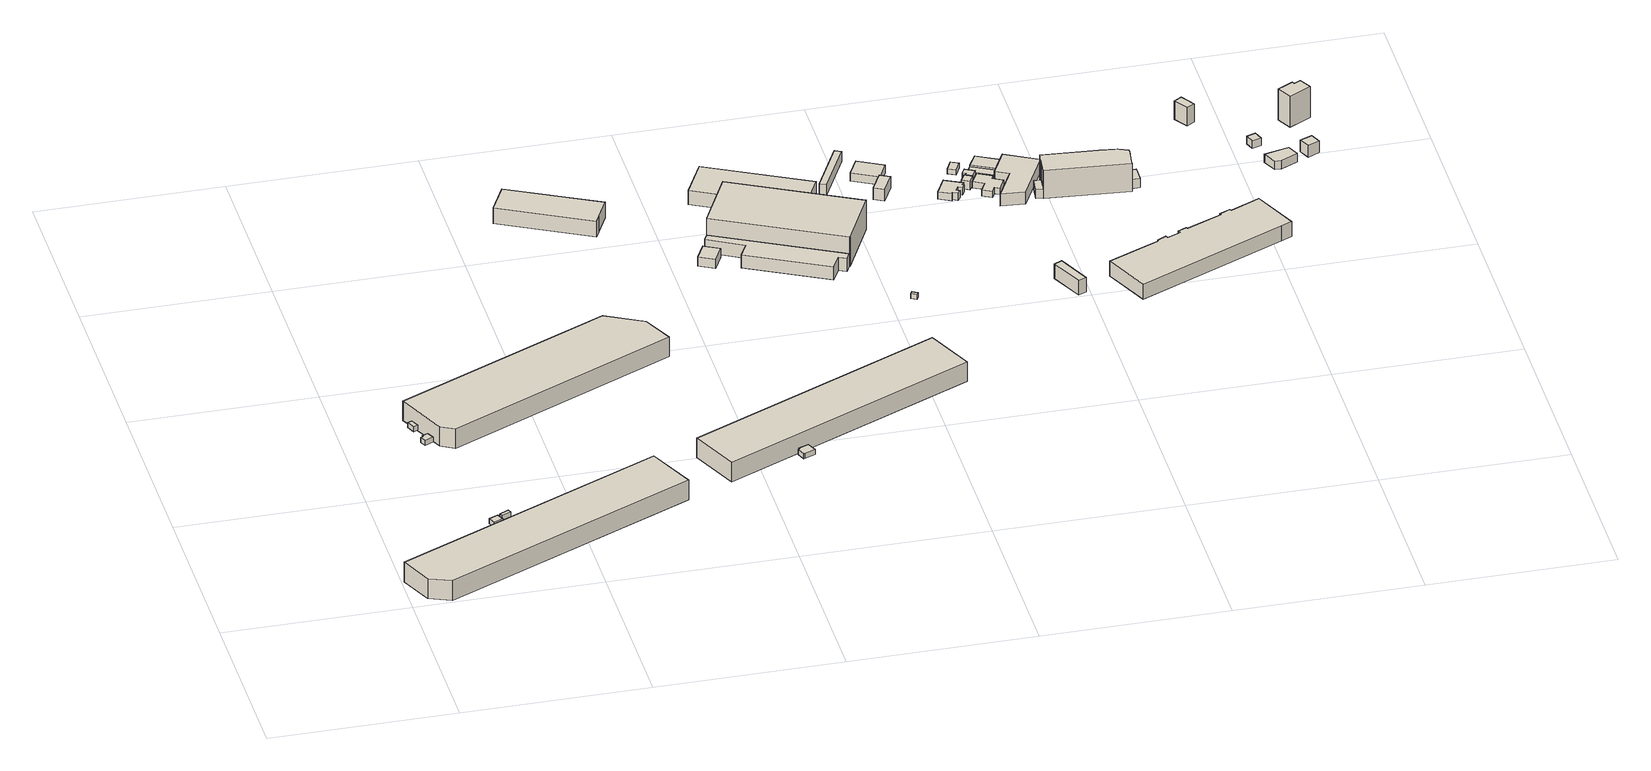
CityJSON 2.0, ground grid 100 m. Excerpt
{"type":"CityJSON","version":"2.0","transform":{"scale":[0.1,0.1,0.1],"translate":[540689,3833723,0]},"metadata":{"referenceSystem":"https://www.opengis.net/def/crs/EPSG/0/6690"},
"CityObjects":{
"building1":{"type":"Building","attributes":{"class":"3001","BuildingDetailAttribute.specifiedBuildingCoverageRate":0.6,"BuildingDetailAttribute.surveyYear":2017,"BuildingTsunamiRiskAttribute.description":"1","BuildingTsunamiRiskAttribute.rank":"2","BuildingTsunamiRiskAttribute.depth":2.78,"BuildingHighTideRiskAttribute.description":"1","BuildingHighTideRiskAttribute.rank":"3","BuildingHighTideRiskAttribute.depth":4.95,"BuildingIDAttribute.prefecture":"27","BuildingIDAttribute.city":"27107"},"geometry":[{"type":"Solid","lod":"1","boundaries":[[[[0,1,2,3]],[[2,4,5,3]],[[1,6,4,2]],[[0,7,6,1]],[[3,5,7,0]],[[4,6,7,5]]]]}]},
"building2":{"type":"Building","attributes":{"class":"3001","BuildingDetailAttribute.specifiedBuildingCoverageRate":0.6,"BuildingDetailAttribute.surveyYear":2017,"BuildingTsunamiRiskAttribute.description":"1","BuildingTsunamiRiskAttribute.rank":"2","BuildingTsunamiRiskAttribute.depth":2.73,"BuildingHighTideRiskAttribute.description":"1","BuildingHighTideRiskAttribute.rank":"3","BuildingHighTideRiskAttribute.depth":4.89,"BuildingIDAttribute.prefecture":"27","BuildingIDAttribute.city":"27107"},"geometry":[{"type":"Solid","lod":"1","boundaries":[[[[8,9,10,11]],[[10,12,13,11]],[[9,14,12,10]],[[8,15,14,9]],[[11,13,15,8]],[[12,14,15,13]]]]}]},
"building3":{"type":"Building","attributes":{"class":"3001","BuildingDetailAttribute.specifiedBuildingCoverageRate":0.6,"BuildingDetailAttribute.surveyYear":2017,"BuildingTsunamiRiskAttribute.description":"1","BuildingTsunamiRiskAttribute.rank":"2","BuildingTsunamiRiskAttribute.depth":1.21,"BuildingHighTideRiskAttribute.description":"1","BuildingHighTideRiskAttribute.rank":"3","BuildingHighTideRiskAttribute.depth":3.37,"BuildingIDAttribute.prefecture":"27","BuildingIDAttribute.city":"27107"},"geometry":[{"type":"Solid","lod":"1","boundaries":[[[[16,17,18,19]],[[18,20,21,19]],[[17,22,20,18]],[[16,23,22,17]],[[19,21,23,16]],[[20,22,23,21]]]]}]},
"building4":{"type":"Building","attributes":{"class":"3001","BuildingDetailAttribute.specifiedBuildingCoverageRate":0.6,"BuildingDetailAttribute.surveyYear":2017,"BuildingTsunamiRiskAttribute.description":"1","BuildingTsunamiRiskAttribute.rank":"2","BuildingTsunamiRiskAttribute.depth":2.03,"BuildingHighTideRiskAttribute.description":"1","BuildingHighTideRiskAttribute.rank":"3","BuildingHighTideRiskAttribute.depth":4.2,"BuildingIDAttribute.prefecture":"27","BuildingIDAttribute.city":"27107"},"geometry":[{"type":"Solid","lod":"1","boundaries":[[[[24,25,26,27,28,29]],[[28,30,31,29]],[[27,32,30,28]],[[26,33,32,27]],[[25,34,33,26]],[[24,35,34,25]],[[29,31,35,24]],[[30,32,33,34,35,31]]]]}]},
"building5":{"type":"Building","attributes":{"計測周辺長":370.97,"1/2500図郭":75,"区名":"港区","町丁目名称":"海岸通４丁目","街区番号":5,"class":"3001","usage":"431","measuredHeight":11.9,"storeysAboveGround":4,"BuildingDetailAttribute.buildingRoofEdgeArea":4502.01,"BuildingDetailAttribute.buildingStructureType":"610","BuildingDetailAttribute.buildingStructureOrgType":"2","BuildingDetailAttribute.detailedUsage":"1720","BuildingDetailAttribute.specifiedBuildingCoverageRate":0.6,"BuildingDetailAttribute.surveyYear":2017,"BuildingTsunamiRiskAttribute.description":"1","BuildingTsunamiRiskAttribute.rank":"2","BuildingTsunamiRiskAttribute.depth":1.56,"BuildingHighTideRiskAttribute.description":"1","BuildingHighTideRiskAttribute.rank":"3","BuildingHighTideRiskAttribute.depth":4.38,"BuildingIDAttribute.prefecture":"27","BuildingIDAttribute.city":"27107"},"geometry":[{"type":"Solid","lod":"1","boundaries":[[[[36,37,38,39,40]],[[39,41,42,40]],[[38,43,41,39]],[[37,44,43,38]],[[36,45,44,37]],[[40,42,45,36]],[[41,43,44,45,42]]]]}]},
"building6":{"type":"Building","attributes":{"class":"3001","BuildingDetailAttribute.specifiedBuildingCoverageRate":0.6,"BuildingDetailAttribute.surveyYear":2017,"BuildingTsunamiRiskAttribute.description":"1","BuildingTsunamiRiskAttribute.rank":"2","BuildingTsunamiRiskAttribute.depth":0.86,"BuildingHighTideRiskAttribute.description":"1","BuildingHighTideRiskAttribute.rank":"3","BuildingHighTideRiskAttribute.depth":3.01,"BuildingIDAttribute.prefecture":"27","BuildingIDAttribute.city":"27107"},"geometry":[{"type":"Solid","lod":"1","boundaries":[[[[46,47,48,49]],[[48,50,51,49]],[[47,52,50,48]],[[46,53,52,47]],[[49,51,53,46]],[[50,52,53,51]]]]}]},
"building7":{"type":"Building","attributes":{"計測周辺長":344.43,"1/2500図郭":75,"区名":"港区","町丁目名称":"海岸通４丁目","街区番号":5,"class":"3001","usage":"431","measuredHeight":11.6,"storeysAboveGround":2,"BuildingDetailAttribute.buildingRoofEdgeArea":5046.06,"BuildingDetailAttribute.buildingStructureType":"610","BuildingDetailAttribute.buildingStructureOrgType":"2","BuildingDetailAttribute.detailedUsage":"1720","BuildingDetailAttribute.specifiedBuildingCoverageRate":0.6,"BuildingDetailAttribute.surveyYear":2017,"BuildingTsunamiRiskAttribute.description":"1","BuildingTsunamiRiskAttribute.rank":"2","BuildingTsunamiRiskAttribute.depth":2.05,"BuildingHighTideRiskAttribute.description":"1","BuildingHighTideRiskAttribute.rank":"3","BuildingHighTideRiskAttribute.depth":4.02,"BuildingIDAttribute.prefecture":"27","BuildingIDAttribute.city":"27107"},"geometry":[{"type":"Solid","lod":"1","boundaries":[[[[54,55,56,57,58,59]],[[58,60,61,59]],[[57,62,60,58]],[[56,63,62,57]],[[55,64,63,56]],[[54,65,64,55]],[[59,61,65,54]],[[60,62,63,64,65,61]]]]}]},
"building8":{"type":"Building","attributes":{"計測周辺長":143.36,"1/2500図郭":65,"区名":"港区","町丁目名称":"海岸通４丁目","街区番号":3,"class":"3001","usage":"431","measuredHeight":9.4,"storeysAboveGround":2,"BuildingDetailAttribute.buildingRoofEdgeArea":970.21,"BuildingDetailAttribute.buildingStructureType":"610","BuildingDetailAttribute.buildingStructureOrgType":"2","BuildingDetailAttribute.detailedUsage":"1720","BuildingDetailAttribute.specifiedBuildingCoverageRate":0.6,"BuildingDetailAttribute.surveyYear":2017,"BuildingTsunamiRiskAttribute.description":"1","BuildingTsunamiRiskAttribute.rank":"2","BuildingTsunamiRiskAttribute.depth":2.32,"BuildingHighTideRiskAttribute.description":"1","BuildingHighTideRiskAttribute.rank":"4","BuildingHighTideRiskAttribute.depth":5.41,"BuildingIDAttribute.prefecture":"27","BuildingIDAttribute.city":"27107"},"geometry":[{"type":"Solid","lod":"1","boundaries":[[[[66,67,68,69]],[[68,70,71,69]],[[67,72,70,68]],[[66,73,72,67]],[[69,71,73,66]],[[70,72,73,71]]]]}]},
"building9":{"type":"Building","attributes":{"class":"3001","BuildingDetailAttribute.specifiedBuildingCoverageRate":0.6,"BuildingDetailAttribute.surveyYear":2017,"BuildingTsunamiRiskAttribute.description":"1","BuildingTsunamiRiskAttribute.rank":"2","BuildingTsunamiRiskAttribute.depth":0.86,"BuildingHighTideRiskAttribute.description":"1","BuildingHighTideRiskAttribute.rank":"2","BuildingHighTideRiskAttribute.depth":2.97,"BuildingIDAttribute.prefecture":"27","BuildingIDAttribute.city":"27107"},"geometry":[{"type":"Solid","lod":"1","boundaries":[[[[74,75,76,77,78,79,80]],[[79,81,82,80]],[[78,83,81,79]],[[77,84,83,78]],[[76,85,84,77]],[[75,86,85,76]],[[74,87,86,75]],[[80,82,87,74]],[[81,83,84,85,86,87,82]]]]}]},
"building10":{"type":"Building","attributes":{"計測周辺長":143.36,"1/2500図郭":65,"区名":"港区","町丁目名称":"海岸通４丁目","街区番号":3,"class":"3001","usage":"431","measuredHeight":9.2,"storeysAboveGround":2,"BuildingDetailAttribute.buildingRoofEdgeArea":970.21,"BuildingDetailAttribute.buildingStructureType":"610","BuildingDetailAttribute.buildingStructureOrgType":"2","BuildingDetailAttribute.detailedUsage":"1720","BuildingDetailAttribute.specifiedBuildingCoverageRate":0.6,"BuildingDetailAttribute.surveyYear":2017,"BuildingTsunamiRiskAttribute.description":"1","BuildingTsunamiRiskAttribute.rank":"2","BuildingTsunamiRiskAttribute.depth":2.35,"BuildingHighTideRiskAttribute.description":"1","BuildingHighTideRiskAttribute.rank":"4","BuildingHighTideRiskAttribute.depth":5.43,"BuildingIDAttribute.prefecture":"27","BuildingIDAttribute.city":"27107"},"geometry":[{"type":"Solid","lod":"1","boundaries":[[[[88,89,90]],[[89,91,92,90]],[[88,93,91,89]],[[90,92,93,88]],[[91,93,92]]]]}]},
"building11":{"type":"Building","attributes":{"計測周辺長":358.16,"1/2500図郭":75,"区名":"港区","町丁目名称":"海岸通４丁目","街区番号":5,"class":"3001","usage":"431","measuredHeight":11.8,"storeysAboveGround":2,"BuildingDetailAttribute.buildingRoofEdgeArea":4282.97,"BuildingDetailAttribute.buildingStructureType":"610","BuildingDetailAttribute.buildingStructureOrgType":"2","BuildingDetailAttribute.detailedUsage":"1720","BuildingDetailAttribute.specifiedBuildingCoverageRate":0.6,"BuildingDetailAttribute.surveyYear":2017,"BuildingTsunamiRiskAttribute.description":"1","BuildingTsunamiRiskAttribute.rank":"2","BuildingTsunamiRiskAttribute.depth":1.72,"BuildingHighTideRiskAttribute.description":"1","BuildingHighTideRiskAttribute.rank":"3","BuildingHighTideRiskAttribute.depth":4.27,"BuildingIDAttribute.prefecture":"27","BuildingIDAttribute.city":"27107"},"geometry":[{"type":"Solid","lod":"1","boundaries":[[[[94,95,96,97]],[[96,98,99,97]],[[95,100,98,96]],[[94,101,100,95]],[[97,99,101,94]],[[98,100,101,99]]]]}]},
"building12":{"type":"Building","attributes":{"class":"3003","measuredHeight":5.5,"BuildingDetailAttribute.specifiedBuildingCoverageRate":0.6,"BuildingDetailAttribute.surveyYear":2017,"BuildingTsunamiRiskAttribute.description":"1","BuildingTsunamiRiskAttribute.rank":"2","BuildingTsunamiRiskAttribute.depth":2.32,"BuildingHighTideRiskAttribute.description":"1","BuildingHighTideRiskAttribute.rank":"4","BuildingHighTideRiskAttribute.depth":5.38,"BuildingIDAttribute.prefecture":"27","BuildingIDAttribute.city":"27107"},"geometry":[{"type":"Solid","lod":"1","boundaries":[[[[102,103,104,105]],[[104,106,107,105]],[[103,108,106,104]],[[102,109,108,103]],[[105,107,109,102]],[[106,108,109,107]]]]}]},
"building13":{"type":"Building","attributes":{"計測周辺長":175.02,"1/2500図郭":65,"区名":"港区","町丁目名称":"海岸通４丁目","街区番号":3,"class":"3003","usage":"431","measuredHeight":7.8,"storeysAboveGround":2,"BuildingDetailAttribute.buildingRoofEdgeArea":772.84,"BuildingDetailAttribute.buildingStructureType":"610","BuildingDetailAttribute.buildingStructureOrgType":"2","BuildingDetailAttribute.detailedUsage":"1720","BuildingDetailAttribute.specifiedBuildingCoverageRate":0.6,"BuildingDetailAttribute.surveyYear":2017,"BuildingTsunamiRiskAttribute.description":"1","BuildingTsunamiRiskAttribute.rank":"2","BuildingTsunamiRiskAttribute.depth":2.21,"BuildingHighTideRiskAttribute.description":"1","BuildingHighTideRiskAttribute.rank":"4","BuildingHighTideRiskAttribute.depth":5.12,"BuildingIDAttribute.prefecture":"27","BuildingIDAttribute.city":"27107"},"geometry":[{"type":"Solid","lod":"1","boundaries":[[[[110,111,112,113,114,115,116,117]],[[116,118,119,117]],[[115,120,118,116]],[[114,121,120,115]],[[113,122,121,114]],[[112,123,122,113]],[[111,124,123,112]],[[110,125,124,111]],[[117,119,125,110]],[[118,120,121,122,123,124,125,119]]]]}]},
"building14":{"type":"Building","attributes":{"計測周辺長":218.51,"1/2500図郭":65,"区名":"港区","町丁目名称":"海岸通４丁目","街区番号":3,"class":"3003","usage":"431","measuredHeight":7.6,"storeysAboveGround":3,"BuildingDetailAttribute.buildingRoofEdgeArea":2598.93,"BuildingDetailAttribute.buildingStructureType":"610","BuildingDetailAttribute.buildingStructureOrgType":"2","BuildingDetailAttribute.detailedUsage":"1720","BuildingDetailAttribute.specifiedBuildingCoverageRate":0.6,"BuildingDetailAttribute.surveyYear":2017,"BuildingTsunamiRiskAttribute.description":"1","BuildingTsunamiRiskAttribute.rank":"2","BuildingTsunamiRiskAttribute.depth":2.21,"BuildingHighTideRiskAttribute.description":"1","BuildingHighTideRiskAttribute.rank":"3","BuildingHighTideRiskAttribute.depth":4.71,"BuildingIDAttribute.prefecture":"27","BuildingIDAttribute.city":"27107"},"geometry":[{"type":"Solid","lod":"1","boundaries":[[[[126,127,128]],[[127,125,119,128]],[[126,129,125,127]],[[128,119,129,126]],[[125,129,119]]]]}]},
"building15":{"type":"Building","attributes":{"計測周辺長":218.51,"1/2500図郭":65,"区名":"港区","町丁目名称":"海岸通４丁目","街区番号":3,"class":"3001","usage":"431","measuredHeight":17.6,"storeysAboveGround":3,"BuildingDetailAttribute.buildingRoofEdgeArea":2598.93,"BuildingDetailAttribute.buildingStructureType":"610","BuildingDetailAttribute.buildingStructureOrgType":"2","BuildingDetailAttribute.detailedUsage":"1720","BuildingDetailAttribute.specifiedBuildingCoverageRate":0.6,"BuildingDetailAttribute.surveyYear":2017,"BuildingTsunamiRiskAttribute.description":"1","BuildingTsunamiRiskAttribute.rank":"2","BuildingTsunamiRiskAttribute.depth":2.18,"BuildingHighTideRiskAttribute.description":"1","BuildingHighTideRiskAttribute.rank":"4","BuildingHighTideRiskAttribute.depth":5.32,"BuildingIDAttribute.prefecture":"27","BuildingIDAttribute.city":"27107"},"geometry":[{"type":"Solid","lod":"1","boundaries":[[[[130,131,132,127,126,128]],[[126,133,134,128]],[[127,135,133,126]],[[132,136,135,127]],[[131,137,136,132]],[[130,138,137,131]],[[128,134,138,130]],[[133,135,136,137,138,134]]]]}]},
"building16":{"type":"Building","attributes":{"計測周辺長":167.33,"1/2500図郭":65,"区名":"港区","町丁目名称":"海岸通４丁目","街区番号":3,"class":"3003","usage":"431","measuredHeight":8.4,"storeysAboveGround":2,"BuildingDetailAttribute.buildingRoofEdgeArea":1396.73,"BuildingDetailAttribute.buildingStructureType":"610","BuildingDetailAttribute.buildingStructureOrgType":"2","BuildingDetailAttribute.detailedUsage":"1720","BuildingDetailAttribute.specifiedBuildingCoverageRate":0.6,"BuildingDetailAttribute.surveyYear":2017,"BuildingTsunamiRiskAttribute.description":"1","BuildingTsunamiRiskAttribute.rank":"2","BuildingTsunamiRiskAttribute.depth":2.22,"BuildingHighTideRiskAttribute.description":"1","BuildingHighTideRiskAttribute.rank":"4","BuildingHighTideRiskAttribute.depth":5.21,"BuildingIDAttribute.prefecture":"27","BuildingIDAttribute.city":"27107"},"geometry":[{"type":"Solid","lod":"1","boundaries":[[[[139,140,141,142]],[[141,143,144,142]],[[140,145,143,141]],[[139,146,145,140]],[[142,144,146,139]],[[143,145,146,144]]]]}]},
"building17":{"type":"Building","attributes":{"class":"3001","BuildingDetailAttribute.specifiedBuildingCoverageRate":0.6,"BuildingDetailAttribute.surveyYear":2017,"BuildingTsunamiRiskAttribute.description":"1","BuildingTsunamiRiskAttribute.rank":"2","BuildingTsunamiRiskAttribute.depth":1.28,"BuildingHighTideRiskAttribute.description":"1","BuildingHighTideRiskAttribute.rank":"3","BuildingHighTideRiskAttribute.depth":3.37,"BuildingIDAttribute.prefecture":"27","BuildingIDAttribute.city":"27107"},"geometry":[{"type":"Solid","lod":"1","boundaries":[[[[147,148,149,150]],[[149,151,152,150]],[[148,153,151,149]],[[147,154,153,148]],[[150,152,154,147]],[[151,153,154,152]]]]}]},
"building18":{"type":"Building","attributes":{"計測周辺長":71.06,"1/2500図郭":65,"区名":"港区","町丁目名称":"海岸通４丁目","街区番号":3,"class":"3003","usage":"431","measuredHeight":6.1,"storeysAboveGround":1,"BuildingDetailAttribute.buildingRoofEdgeArea":124.24,"BuildingDetailAttribute.buildingStructureType":"610","BuildingDetailAttribute.buildingStructureOrgType":"2","BuildingDetailAttribute.detailedUsage":"1720","BuildingDetailAttribute.specifiedBuildingCoverageRate":0.6,"BuildingDetailAttribute.surveyYear":2017,"BuildingTsunamiRiskAttribute.description":"1","BuildingTsunamiRiskAttribute.rank":"2","BuildingTsunamiRiskAttribute.depth":2.13,"BuildingHighTideRiskAttribute.description":"1","BuildingHighTideRiskAttribute.rank":"4","BuildingHighTideRiskAttribute.depth":5.15,"BuildingIDAttribute.prefecture":"27","BuildingIDAttribute.city":"27107"},"geometry":[{"type":"Solid","lod":"1","boundaries":[[[[155,156,157,158]],[[157,159,160,158]],[[156,161,159,157]],[[155,162,161,156]],[[158,160,162,155]],[[159,161,162,160]]]]}]},
"building19":{"type":"Building","attributes":{"計測周辺長":37.29,"1/2500図郭":65,"区名":"港区","町丁目名称":"海岸通４丁目","街区番号":3,"class":"3001","usage":"401","measuredHeight":6.8,"storeysAboveGround":2,"BuildingDetailAttribute.buildingRoofEdgeArea":76.8,"BuildingDetailAttribute.buildingStructureType":"610","BuildingDetailAttribute.buildingStructureOrgType":"2","BuildingDetailAttribute.detailedUsage":"1310","BuildingDetailAttribute.specifiedBuildingCoverageRate":0.6,"BuildingDetailAttribute.surveyYear":2017,"BuildingTsunamiRiskAttribute.description":"1","BuildingTsunamiRiskAttribute.rank":"2","BuildingTsunamiRiskAttribute.depth":1.82,"BuildingHighTideRiskAttribute.description":"1","BuildingHighTideRiskAttribute.rank":"3","BuildingHighTideRiskAttribute.depth":4.84,"BuildingIDAttribute.prefecture":"27","BuildingIDAttribute.city":"27107"},"geometry":[{"type":"Solid","lod":"1","boundaries":[[[[163,164,165,166]],[[165,167,168,166]],[[164,169,167,165]],[[163,170,169,164]],[[166,168,170,163]],[[167,169,170,168]]]]}]},
"building20":{"type":"Building","attributes":{"計測周辺長":38.43,"1/2500図郭":65,"区名":"港区","町丁目名称":"海岸通４丁目","街区番号":3,"class":"3001","usage":"401","measuredHeight":4.8,"storeysAboveGround":1,"BuildingDetailAttribute.buildingRoofEdgeArea":89.38,"BuildingDetailAttribute.buildingStructureType":"610","BuildingDetailAttribute.buildingStructureOrgType":"2","BuildingDetailAttribute.detailedUsage":"1310","BuildingDetailAttribute.specifiedBuildingCoverageRate":0.6,"BuildingDetailAttribute.surveyYear":2017,"BuildingTsunamiRiskAttribute.description":"1","BuildingTsunamiRiskAttribute.rank":"2","BuildingTsunamiRiskAttribute.depth":1.94,"BuildingHighTideRiskAttribute.description":"1","BuildingHighTideRiskAttribute.rank":"3","BuildingHighTideRiskAttribute.depth":4.96,"BuildingIDAttribute.prefecture":"27","BuildingIDAttribute.city":"27107"},"geometry":[{"type":"Solid","lod":"1","boundaries":[[[[171,172,173,174]],[[173,175,176,174]],[[172,177,175,173]],[[171,178,177,172]],[[174,176,178,171]],[[175,177,178,176]]]]}]},
"building21":{"type":"Building","attributes":{"計測周辺長":48.85,"1/2500図郭":65,"区名":"港区","町丁目名称":"海岸通４丁目","街区番号":4,"class":"3001","usage":"401","measuredHeight":4.4,"storeysAboveGround":1,"BuildingDetailAttribute.buildingRoofEdgeArea":109.59,"BuildingDetailAttribute.buildingStructureType":"610","BuildingDetailAttribute.buildingStructureOrgType":"2","BuildingDetailAttribute.detailedUsage":"1310","BuildingDetailAttribute.specifiedBuildingCoverageRate":0.6,"BuildingDetailAttribute.surveyYear":2017,"BuildingTsunamiRiskAttribute.description":"1","BuildingTsunamiRiskAttribute.rank":"2","BuildingTsunamiRiskAttribute.depth":1.81,"BuildingHighTideRiskAttribute.description":"1","BuildingHighTideRiskAttribute.rank":"3","BuildingHighTideRiskAttribute.depth":4.83,"BuildingIDAttribute.prefecture":"27","BuildingIDAttribute.city":"27107"},"geometry":[{"type":"Solid","lod":"1","boundaries":[[[[179,180,181,182,183,184,185,186,187,188,189,190]],[[189,191,192,190]],[[188,193,191,189]],[[187,194,193,188]],[[186,195,194,187]],[[185,196,195,186]],[[184,197,196,185]],[[183,198,197,184]],[[182,199,198,183]],[[181,200,199,182]],[[180,201,200,181]],[[179,202,201,180]],[[190,192,202,179]],[[191,193,194,195,196,197,198,199,200,201,202,192]]]]}]},
"building22":{"type":"Building","attributes":{"class":"3001","measuredHeight":8.7,"BuildingDetailAttribute.specifiedBuildingCoverageRate":0.6,"BuildingDetailAttribute.surveyYear":2017,"BuildingTsunamiRiskAttribute.description":"1","BuildingTsunamiRiskAttribute.rank":"2","BuildingTsunamiRiskAttribute.depth":0.67,"BuildingHighTideRiskAttribute.description":"1","BuildingHighTideRiskAttribute.rank":"3","BuildingHighTideRiskAttribute.depth":3.73,"BuildingIDAttribute.prefecture":"27","BuildingIDAttribute.city":"27107"},"geometry":[{"type":"Solid","lod":"1","boundaries":[[[[203,204,205,206]],[[205,207,208,206]],[[204,209,207,205]],[[203,210,209,204]],[[206,208,210,203]],[[207,209,210,208]]]]}]},
"building23":{"type":"Building","attributes":{"class":"3001","measuredHeight":5,"BuildingDetailAttribute.specifiedBuildingCoverageRate":0.6,"BuildingDetailAttribute.surveyYear":2017,"BuildingTsunamiRiskAttribute.description":"1","BuildingTsunamiRiskAttribute.rank":"2","BuildingTsunamiRiskAttribute.depth":1.6,"BuildingHighTideRiskAttribute.description":"1","BuildingHighTideRiskAttribute.rank":"3","BuildingHighTideRiskAttribute.depth":4.62,"BuildingIDAttribute.prefecture":"27","BuildingIDAttribute.city":"27107"},"geometry":[{"type":"Solid","lod":"1","boundaries":[[[[211,212,213,214,215]],[[214,216,217,215]],[[213,218,216,214]],[[212,219,218,213]],[[211,220,219,212]],[[215,217,220,211]],[[216,218,219,220,217]]]]}]},
"building24":{"type":"Building","attributes":{"class":"3001","BuildingDetailAttribute.specifiedBuildingCoverageRate":0.6,"BuildingDetailAttribute.surveyYear":2017,"BuildingTsunamiRiskAttribute.description":"1","BuildingTsunamiRiskAttribute.rank":"2","BuildingTsunamiRiskAttribute.depth":1.86,"BuildingHighTideRiskAttribute.description":"1","BuildingHighTideRiskAttribute.rank":"3","BuildingHighTideRiskAttribute.depth":4.87,"BuildingIDAttribute.prefecture":"27","BuildingIDAttribute.city":"27107"},"geometry":[{"type":"Solid","lod":"1","boundaries":[[[[221,222,223,224]],[[223,225,226,224]],[[222,227,225,223]],[[221,228,227,222]],[[224,226,228,221]],[[225,227,228,226]]]]}]},
"building25":{"type":"Building","attributes":{"class":"3001","measuredHeight":5.3,"BuildingDetailAttribute.specifiedBuildingCoverageRate":0.6,"BuildingDetailAttribute.surveyYear":2017,"BuildingTsunamiRiskAttribute.description":"1","BuildingTsunamiRiskAttribute.rank":"2","BuildingTsunamiRiskAttribute.depth":1.77,"BuildingHighTideRiskAttribute.description":"1","BuildingHighTideRiskAttribute.rank":"3","BuildingHighTideRiskAttribute.depth":4.78,"BuildingIDAttribute.prefecture":"27","BuildingIDAttribute.city":"27107"},"geometry":[{"type":"Solid","lod":"1","boundaries":[[[[229,230,231,232,233,234]],[[233,235,236,234]],[[232,237,235,233]],[[231,238,237,232]],[[230,239,238,231]],[[229,240,239,230]],[[234,236,240,229]],[[235,237,238,239,240,236]]]]}]},
"building26":{"type":"Building","attributes":{"計測周辺長":63.27,"1/2500図郭":65,"区名":"港区","町丁目名称":"海岸通４丁目","街区番号":4,"class":"3001","usage":"401","measuredHeight":3.7,"storeysAboveGround":1,"BuildingDetailAttribute.buildingRoofEdgeArea":152.07,"BuildingDetailAttribute.buildingStructureType":"601","BuildingDetailAttribute.buildingStructureOrgType":"1","BuildingDetailAttribute.detailedUsage":"1310","BuildingDetailAttribute.specifiedBuildingCoverageRate":0.6,"BuildingDetailAttribute.surveyYear":2017,"BuildingTsunamiRiskAttribute.description":"1","BuildingTsunamiRiskAttribute.rank":"2","BuildingTsunamiRiskAttribute.depth":1.54,"BuildingHighTideRiskAttribute.description":"1","BuildingHighTideRiskAttribute.rank":"3","BuildingHighTideRiskAttribute.depth":4.56,"BuildingIDAttribute.prefecture":"27","BuildingIDAttribute.city":"27107"},"geometry":[{"type":"Solid","lod":"1","boundaries":[[[[241,242,243,244,245,246,247,248,249,250]],[[249,251,252,250]],[[248,253,251,249]],[[247,254,253,248]],[[246,255,254,247]],[[245,256,255,246]],[[244,257,256,245]],[[243,258,257,244]],[[242,259,258,243]],[[241,260,259,242]],[[250,252,260,241]],[[251,253,254,255,256,257,258,259,260,252]]]]}]},
"building27":{"type":"Building","attributes":{"class":"3001","measuredHeight":3.1,"BuildingDetailAttribute.specifiedBuildingCoverageRate":0.6,"BuildingDetailAttribute.surveyYear":2017,"BuildingTsunamiRiskAttribute.description":"1","BuildingTsunamiRiskAttribute.rank":"2","BuildingTsunamiRiskAttribute.depth":1.71,"BuildingHighTideRiskAttribute.description":"1","BuildingHighTideRiskAttribute.rank":"3","BuildingHighTideRiskAttribute.depth":4.72,"BuildingIDAttribute.prefecture":"27","BuildingIDAttribute.city":"27107"},"geometry":[{"type":"Solid","lod":"1","boundaries":[[[[261,262,263,264]],[[263,265,266,264]],[[262,267,265,263]],[[261,268,267,262]],[[264,266,268,261]],[[265,267,268,266]]]]}]},
"building28":{"type":"Building","attributes":{"計測周辺長":40.62,"1/2500図郭":65,"区名":"港区","町丁目名称":"海岸通４丁目","街区番号":4,"class":"3001","usage":"401","measuredHeight":3.9,"storeysAboveGround":1,"BuildingDetailAttribute.buildingRoofEdgeArea":92.79,"BuildingDetailAttribute.buildingStructureType":"610","BuildingDetailAttribute.buildingStructureOrgType":"2","BuildingDetailAttribute.detailedUsage":"1310","BuildingDetailAttribute.specifiedBuildingCoverageRate":0.6,"BuildingDetailAttribute.surveyYear":2017,"BuildingTsunamiRiskAttribute.description":"1","BuildingTsunamiRiskAttribute.rank":"2","BuildingTsunamiRiskAttribute.depth":1.8,"BuildingHighTideRiskAttribute.description":"1","BuildingHighTideRiskAttribute.rank":"3","BuildingHighTideRiskAttribute.depth":4.81,"BuildingIDAttribute.prefecture":"27","BuildingIDAttribute.city":"27107"},"geometry":[{"type":"Solid","lod":"1","boundaries":[[[[269,270,271,272]],[[271,273,274,272]],[[270,275,273,271]],[[269,276,275,270]],[[272,274,276,269]],[[273,275,276,274]]]]}]},
"building29":{"type":"Building","attributes":{"class":"3001","measuredHeight":7.3,"BuildingDetailAttribute.specifiedBuildingCoverageRate":0.6,"BuildingDetailAttribute.surveyYear":2017,"BuildingTsunamiRiskAttribute.description":"1","BuildingTsunamiRiskAttribute.rank":"2","BuildingTsunamiRiskAttribute.depth":1.59,"BuildingHighTideRiskAttribute.description":"1","BuildingHighTideRiskAttribute.rank":"3","BuildingHighTideRiskAttribute.depth":4.6,"BuildingIDAttribute.prefecture":"27","BuildingIDAttribute.city":"27107"},"geometry":[{"type":"Solid","lod":"1","boundaries":[[[[277,278,279,280,281,282]],[[281,283,284,282]],[[280,285,283,281]],[[279,286,285,280]],[[278,287,286,279]],[[277,288,287,278]],[[282,284,288,277]],[[283,285,286,287,288,284]]]]}]},
"building30":{"type":"Building","attributes":{"計測周辺長":25.02,"1/2500図郭":65,"区名":"港区","町丁目名称":"海岸通４丁目","街区番号":4,"class":"3001","usage":"431","measuredHeight":5.2,"storeysAboveGround":1,"BuildingDetailAttribute.buildingRoofEdgeArea":33.02,"BuildingDetailAttribute.buildingStructureType":"610","BuildingDetailAttribute.buildingStructureOrgType":"2","BuildingDetailAttribute.detailedUsage":"1720","BuildingDetailAttribute.specifiedBuildingCoverageRate":0.6,"BuildingDetailAttribute.surveyYear":2017,"BuildingTsunamiRiskAttribute.description":"1","BuildingTsunamiRiskAttribute.rank":"2","BuildingTsunamiRiskAttribute.depth":1.53,"BuildingHighTideRiskAttribute.description":"1","BuildingHighTideRiskAttribute.rank":"3","BuildingHighTideRiskAttribute.depth":4.55,"BuildingIDAttribute.prefecture":"27","BuildingIDAttribute.city":"27107"},"geometry":[{"type":"Solid","lod":"1","boundaries":[[[[289,290,291,292]],[[291,293,294,292]],[[290,295,293,291]],[[289,296,295,290]],[[292,294,296,289]],[[293,295,296,294]]]]}]},
"building31":{"type":"Building","attributes":{"class":"3001","measuredHeight":5.2,"BuildingDetailAttribute.specifiedBuildingCoverageRate":0.6,"BuildingDetailAttribute.surveyYear":2017,"BuildingTsunamiRiskAttribute.description":"1","BuildingTsunamiRiskAttribute.rank":"2","BuildingTsunamiRiskAttribute.depth":1.53,"BuildingHighTideRiskAttribute.description":"1","BuildingHighTideRiskAttribute.rank":"3","BuildingHighTideRiskAttribute.depth":4.55,"BuildingIDAttribute.prefecture":"27","BuildingIDAttribute.city":"27107"},"geometry":[{"type":"Solid","lod":"1","boundaries":[[[[297,298,299]],[[298,296,294,299]],[[297,300,296,298]],[[299,294,300,297]],[[296,300,294]]]]}]},
"building32":{"type":"Building","attributes":{"計測周辺長":67.37,"1/2500図郭":65,"区名":"港区","町丁目名称":"海岸通４丁目","街区番号":4,"class":"3001","usage":"431","measuredHeight":9.8,"storeysAboveGround":1,"BuildingDetailAttribute.buildingRoofEdgeArea":134.26,"BuildingDetailAttribute.buildingStructureType":"610","BuildingDetailAttribute.buildingStructureOrgType":"2","BuildingDetailAttribute.detailedUsage":"1720","BuildingDetailAttribute.specifiedBuildingCoverageRate":0.6,"BuildingDetailAttribute.surveyYear":2017,"BuildingTsunamiRiskAttribute.description":"1","BuildingTsunamiRiskAttribute.rank":"2","BuildingTsunamiRiskAttribute.depth":1.51,"BuildingHighTideRiskAttribute.description":"1","BuildingHighTideRiskAttribute.rank":"3","BuildingHighTideRiskAttribute.depth":4.52,"BuildingIDAttribute.prefecture":"27","BuildingIDAttribute.city":"27107"},"geometry":[{"type":"Solid","lod":"1","boundaries":[[[[301,302,303,304,305,306,307,308]],[[307,309,310,308]],[[306,311,309,307]],[[305,312,311,306]],[[304,313,312,305]],[[303,314,313,304]],[[302,315,314,303]],[[301,316,315,302]],[[308,310,316,301]],[[309,311,312,313,314,315,316,310]]]]}]},
"building33":{"type":"Building","attributes":{"計測周辺長":117.73,"1/2500図郭":65,"区名":"港区","町丁目名称":"海岸通４丁目","街区番号":4,"class":"3002","usage":"431","measuredHeight":16.7,"storeysAboveGround":3,"BuildingDetailAttribute.buildingRoofEdgeArea":656.65,"BuildingDetailAttribute.buildingStructureType":"610","BuildingDetailAttribute.buildingStructureOrgType":"2","BuildingDetailAttribute.detailedUsage":"1720","BuildingDetailAttribute.specifiedBuildingCoverageRate":0.6,"BuildingDetailAttribute.surveyYear":2017,"BuildingTsunamiRiskAttribute.description":"1","BuildingTsunamiRiskAttribute.rank":"2","BuildingTsunamiRiskAttribute.depth":1.5,"BuildingHighTideRiskAttribute.description":"1","BuildingHighTideRiskAttribute.rank":"3","BuildingHighTideRiskAttribute.depth":4.51,"BuildingIDAttribute.prefecture":"27","BuildingIDAttribute.city":"27107"},"geometry":[{"type":"Solid","lod":"1","boundaries":[[[[317,318,319,320,321,322,323,324,325,326,327,328]],[[327,329,330,328]],[[326,331,329,327]],[[325,332,331,326]],[[324,333,332,325]],[[323,334,333,324]],[[322,335,334,323]],[[321,336,335,322]],[[320,337,336,321]],[[319,338,337,320]],[[318,339,338,319]],[[317,340,339,318]],[[328,330,340,317]],[[329,331,332,333,334,335,336,337,338,339,340,330]]]]}]},
"building34":{"type":"Building","attributes":{"計測周辺長":250.18,"1/2500図郭":75,"区名":"港区","町丁目名称":"海岸通４丁目","街区番号":5,"class":"3001","usage":"431","measuredHeight":9,"storeysAboveGround":1,"BuildingDetailAttribute.buildingRoofEdgeArea":2583.79,"BuildingDetailAttribute.buildingStructureType":"610","BuildingDetailAttribute.buildingStructureOrgType":"2","BuildingDetailAttribute.detailedUsage":"1720","BuildingDetailAttribute.specifiedBuildingCoverageRate":0.6,"BuildingDetailAttribute.surveyYear":2017,"BuildingTsunamiRiskAttribute.description":"1","BuildingTsunamiRiskAttribute.rank":"2","BuildingTsunamiRiskAttribute.depth":1.2,"BuildingHighTideRiskAttribute.description":"1","BuildingHighTideRiskAttribute.rank":"3","BuildingHighTideRiskAttribute.depth":4.28,"BuildingIDAttribute.prefecture":"27","BuildingIDAttribute.city":"27107"},"geometry":[{"type":"Solid","lod":"1","boundaries":[[[[341,342,343,344,345,346,347,348,349,350,351,352,353,354,355,356,357,358]],[[357,359,360,358]],[[356,361,359,357]],[[355,362,361,356]],[[354,363,362,355]],[[353,364,363,354]],[[352,365,364,353]],[[351,366,365,352]],[[350,367,366,351]],[[349,368,367,350]],[[348,369,368,349]],[[347,370,369,348]],[[346,371,370,347]],[[345,372,371,346]],[[344,373,372,345]],[[343,374,373,344]],[[342,375,374,343]],[[341,376,375,342]],[[358,360,376,341]],[[359,361,362,363,364,365,366,367,368,369,370,371,372,373,374,375,376,360]]]]}]},
"building35":{"type":"Building","attributes":{"計測周辺長":25.85,"1/2500図郭":65,"区名":"港区","町丁目名称":"海岸通４丁目","街区番号":4,"class":"3003","usage":"431","measuredHeight":5.5,"storeysAboveGround":1,"BuildingDetailAttribute.buildingRoofEdgeArea":35.59,"BuildingDetailAttribute.buildingStructureType":"610","BuildingDetailAttribute.buildingStructureOrgType":"2","BuildingDetailAttribute.detailedUsage":"1720","BuildingDetailAttribute.specifiedBuildingCoverageRate":0.6,"BuildingDetailAttribute.surveyYear":2017,"BuildingTsunamiRiskAttribute.description":"1","BuildingTsunamiRiskAttribute.rank":"2","BuildingTsunamiRiskAttribute.depth":1.38,"BuildingHighTideRiskAttribute.description":"1","BuildingHighTideRiskAttribute.rank":"3","BuildingHighTideRiskAttribute.depth":4.39,"BuildingIDAttribute.prefecture":"27","BuildingIDAttribute.city":"27107"},"geometry":[{"type":"Solid","lod":"1","boundaries":[[[[377,378,379,380]],[[379,381,382,380]],[[378,383,381,379]],[[377,384,383,378]],[[380,382,384,377]],[[381,383,384,382]]]]}]},
"building36":{"type":"Building","attributes":{"class":"3001","measuredHeight":11,"BuildingDetailAttribute.specifiedBuildingCoverageRate":0.6,"BuildingDetailAttribute.surveyYear":2017,"BuildingTsunamiRiskAttribute.description":"1","BuildingTsunamiRiskAttribute.rank":"2","BuildingTsunamiRiskAttribute.depth":1.45,"BuildingHighTideRiskAttribute.description":"1","BuildingHighTideRiskAttribute.rank":"3","BuildingHighTideRiskAttribute.depth":4.43,"BuildingIDAttribute.prefecture":"27","BuildingIDAttribute.city":"27107"},"geometry":[{"type":"Solid","lod":"1","boundaries":[[[[385,386,387,388]],[[387,389,390,388]],[[386,391,389,387]],[[385,392,391,386]],[[388,390,392,385]],[[389,391,392,390]]]]}]},
"building37":{"type":"Building","attributes":{"計測周辺長":20.76,"1/2500図郭":65,"区名":"港区","町丁目名称":"海岸通４丁目","街区番号":2,"class":"3003","usage":"441","measuredHeight":4.6,"storeysAboveGround":1,"BuildingDetailAttribute.buildingRoofEdgeArea":26.94,"BuildingDetailAttribute.buildingStructureType":"610","BuildingDetailAttribute.buildingStructureOrgType":"2","BuildingDetailAttribute.detailedUsage":"1520","BuildingDetailAttribute.specifiedBuildingCoverageRate":0.6,"BuildingDetailAttribute.surveyYear":2017,"BuildingTsunamiRiskAttribute.description":"1","BuildingTsunamiRiskAttribute.rank":"2","BuildingTsunamiRiskAttribute.depth":2.08,"BuildingHighTideRiskAttribute.description":"1","BuildingHighTideRiskAttribute.rank":"4","BuildingHighTideRiskAttribute.depth":5.06,"BuildingIDAttribute.prefecture":"27","BuildingIDAttribute.city":"27107"},"geometry":[{"type":"Solid","lod":"1","boundaries":[[[[393,394,395,396]],[[395,397,398,396]],[[394,399,397,395]],[[393,400,399,394]],[[396,398,400,393]],[[397,399,400,398]]]]}]},
"building38":{"type":"Building","attributes":{"class":"3001","measuredHeight":4.9,"BuildingDetailAttribute.specifiedBuildingCoverageRate":0.6,"BuildingDetailAttribute.surveyYear":2017,"BuildingTsunamiRiskAttribute.description":"1","BuildingTsunamiRiskAttribute.rank":"2","BuildingTsunamiRiskAttribute.depth":1.49,"BuildingHighTideRiskAttribute.description":"1","BuildingHighTideRiskAttribute.rank":"3","BuildingHighTideRiskAttribute.depth":4.46,"BuildingIDAttribute.prefecture":"27","BuildingIDAttribute.city":"27107"},"geometry":[{"type":"Solid","lod":"1","boundaries":[[[[401,402,403,404,405]],[[404,406,407,405]],[[403,408,406,404]],[[402,409,408,403]],[[401,410,409,402]],[[405,407,410,401]],[[406,408,409,410,407]]]]}]},
"building39":{"type":"Building","attributes":{"class":"3001","measuredHeight":7,"BuildingDetailAttribute.specifiedBuildingCoverageRate":0.6,"BuildingDetailAttribute.surveyYear":2017,"BuildingTsunamiRiskAttribute.description":"1","BuildingTsunamiRiskAttribute.rank":"2","BuildingTsunamiRiskAttribute.depth":1.47,"BuildingHighTideRiskAttribute.description":"1","BuildingHighTideRiskAttribute.rank":"3","BuildingHighTideRiskAttribute.depth":4.43,"BuildingIDAttribute.prefecture":"27","BuildingIDAttribute.city":"27107"},"geometry":[{"type":"Solid","lod":"1","boundaries":[[[[411,412,413,414]],[[413,415,416,414]],[[412,417,415,413]],[[411,418,417,412]],[[414,416,418,411]],[[415,417,418,416]]]]}]},
"building40":{"type":"Building","attributes":{"計測周辺長":45.13,"1/2500図郭":65,"区名":"港区","町丁目名称":"海岸通４丁目","街区番号":2,"class":"3001","usage":"441","measuredHeight":18.6,"storeysAboveGround":1,"BuildingDetailAttribute.buildingRoofEdgeArea":116.05,"BuildingDetailAttribute.buildingStructureType":"610","BuildingDetailAttribute.buildingStructureOrgType":"2","BuildingDetailAttribute.detailedUsage":"1520","BuildingDetailAttribute.specifiedBuildingCoverageRate":0.6,"BuildingDetailAttribute.surveyYear":2017,"BuildingTsunamiRiskAttribute.description":"1","BuildingTsunamiRiskAttribute.rank":"2","BuildingTsunamiRiskAttribute.depth":2.18,"BuildingHighTideRiskAttribute.description":"1","BuildingHighTideRiskAttribute.rank":"4","BuildingHighTideRiskAttribute.depth":5.15,"BuildingIDAttribute.prefecture":"27","BuildingIDAttribute.city":"27107"},"geometry":[{"type":"Solid","lod":"1","boundaries":[[[[419,420,421,422,423,424]],[[423,425,426,424]],[[422,427,425,423]],[[421,428,427,422]],[[420,429,428,421]],[[419,430,429,420]],[[424,426,430,419]],[[425,427,428,429,430,426]]]]}]}
},
"vertices":[
[552,650,14],[601,672,14],[619,633,14],[570,610,14],[619,633,44],[570,610,44],[601,672,44],[552,650,44],
[613,679,15],[664,703,15],[673,683,15],[622,660,15],[673,683,45],[622,660,45],[664,703,45],[613,679,45],
[357,1583,31],[381,1594,31],[401,1548,31],[376,1537,31],[401,1548,61],[376,1537,61],[381,1594,61],[357,1583,61],
[390,1445,23],[405,1452,23],[402,1460,23],[433,1475,23],[453,1433,23],[407,1411,23],[453,1433,53],[407,1411,53],[433,1475,53],[402,1460,53],[405,1452,53],[390,1445,53],
[88,48,15],[9,225,15],[1462,884,15],[1579,626,15],[206,2,15],[1579,626,134],[206,2,134],[1462,884,134],[9,225,134],[88,48,134],
[684,1895,36],[739,1922,36],[750,1899,36],[695,1872,36],[750,1899,66],[695,1872,66],[739,1922,66],[684,1895,66],
[479,1399,17],[354,1673,17],[1516,2204,17],[1717,2101,17],[1796,1932,17],[552,1360,17],[1796,1932,133],[552,1360,133],[1717,2101,133],[1516,2204,133],[354,1673,133],[479,1399,133],
[1227,3349,6],[1311,3509,6],[1787,3268,6],[1705,3106,6],[1787,3268,100],[1705,3106,100],[1311,3509,100],[1227,3349,100],
[2208,883,28],[2219,888,28],[2216,895,28],[2270,917,28],[2292,863,28],[2231,838,28],[2227,836,28],[2231,838,58],[2227,836,58],[2292,863,58],[2270,917,58],[2216,895,58],[2219,888,58],[2208,883,58],
[1787,3268,9],[1788,3267,9],[1705,3106,9],[1788,3267,101],[1705,3106,101],[1787,3268,101],
[1711,994,15],[3082,1618,15],[3199,1359,15],[1828,735,15],[3199,1359,132],[1828,735,132],[3082,1618,132],[1711,994,132],
[2135,2723,7],[2184,2816,7],[2266,2774,7],[2218,2680,7],[2266,2774,62],[2218,2680,62],[2184,2816,62],[2135,2723,62],
[2875,2537,8],[2853,2495,8],[2813,2517,8],[2771,2437,8],[2344,2655,8],[2386,2735,8],[2197,2834,8],[2217,2874,8],[2197,2834,86],[2217,2874,86],[2386,2735,86],[2344,2655,86],[2771,2437,86],[2813,2517,86],[2853,2495,86],[2875,2537,86],
[2875,2538,11],[2875,2537,11],[2217,2874,11],[2875,2538,86],
[2376,3185,11],[3037,2847,11],[2878,2535,11],[2875,2538,186],[2217,2874,186],[2875,2537,186],[2878,2535,186],[3037,2847,186],[2376,3185,186],
[2222,3283,10],[2327,3487,10],[2867,3211,10],[2760,3005,10],[2867,3211,94],[2760,3005,94],[2327,3487,94],[2222,3283,94],
[3097,2144,31],[3106,2160,31],[3136,2144,31],[3127,2128,31],[3136,2144,61],[3127,2128,61],[3106,2160,61],[3097,2144,61],
[2885,3222,10],[3030,3502,10],[3065,3486,10],[2921,3205,10],[3065,3486,71],[2921,3205,71],[3030,3502,71],[2885,3222,71],
[3135,3104,12],[3193,3215,12],[3247,3187,12],[3190,3076,12],[3247,3187,81],[3190,3076,81],[3193,3215,81],[3135,3104,81],
[3065,3304,9],[3118,3405,9],[3255,3333,9],[3203,3232,9],[3255,3333,57],[3203,3232,57],[3118,3405,57],[3065,3304,57],
[3523,3008,13],[3519,2999,13],[3453,3031,13],[3504,3130,13],[3599,3083,13],[3588,3069,13],[3597,3064,13],[3584,3039,13],[3560,3052,13],[3547,3028,13],[3565,3018,13],[3550,2995,13],[3565,3018,56],[3550,2995,56],[3547,3028,56],[3560,3052,56],[3584,3039,56],[3597,3064,56],[3588,3069,56],[3599,3083,56],[3504,3130,56],[3453,3031,56],[3519,2999,56],[3523,3008,56],
[3847,2166,23],[3890,2186,23],[3972,2007,23],[3929,1987,23],[3972,2007,110],[3929,1987,110],[3890,2186,110],[3847,2166,110],
[3631,3074,14],[3590,3096,14],[3615,3142,14],[3622,3138,14],[3656,3120,14],[3622,3138,64],[3656,3120,64],[3615,3142,64],[3590,3096,64],[3631,3074,64],
[3555,3248,12],[3584,3307,12],[3625,3287,12],[3597,3227,12],[3625,3287,42],[3597,3227,42],[3584,3307,42],[3555,3248,42],
[3629,3149,13],[3610,3159,13],[3627,3190,13],[3678,3163,13],[3656,3120,13],[3622,3138,13],[3656,3120,66],[3622,3138,66],[3678,3163,66],[3627,3190,66],[3610,3159,66],[3629,3149,66],
[3673,3003,14],[3702,3059,14],[3645,3089,14],[3684,3159,14],[3761,3119,14],[3751,3096,14],[3804,3068,14],[3767,2997,14],[3740,3010,14],[3723,2977,14],[3740,3010,51],[3723,2977,51],[3767,2997,51],[3804,3068,51],[3751,3096,51],[3761,3119,51],[3684,3159,51],[3645,3089,51],[3702,3059,51],[3673,3003,51],
[3793,3176,14],[3767,3133,14],[3646,3195,14],[3669,3240,14],[3646,3195,44],[3669,3240,44],[3767,3133,44],[3793,3176,44],
[3713,3317,13],[3837,3251,13],[3793,3176,13],[3669,3240,13],[3793,3176,52],[3669,3240,52],[3837,3251,52],[3713,3317,52],
[3744,2895,13],[3834,3067,13],[3764,3104,13],[3840,3249,13],[4017,3156,13],[3873,2882,13],[4017,3156,86],[3873,2882,86],[3840,3249,86],[3764,3104,86],[3834,3067,86],[3744,2895,86],
[3971,2911,16],[3933,2915,16],[3942,3002,16],[3979,2998,16],[3942,3002,69],[3979,2998,69],[3933,2915,69],[3971,2911,69],
[3981,2998,17],[3971,2911,17],[3979,2998,17],[3981,2998,69],
[3985,3054,14],[4018,3124,14],[4086,3118,14],[4085,3096,14],[4176,3088,14],[4174,3069,14],[4262,3061,14],[4259,3029,14],[4262,3061,113],[4259,3029,113],[4174,3069,113],[4176,3088,113],[4085,3096,113],[4086,3118,113],[4018,3124,113],[3985,3054,113],
[4259,3029,15],[4287,3027,15],[4380,3015,15],[4433,2991,15],[4433,2978,15],[4421,2888,15],[4419,2866,15],[3971,2909,15],[3971,2911,15],[3981,2998,15],[3979,2998,15],[3985,3054,15],[3979,2998,182],[3985,3054,182],[3981,2998,182],[3971,2911,182],[3971,2909,182],[4419,2866,182],[4421,2888,182],[4433,2978,182],[4433,2991,182],[4380,3015,182],[4287,3027,182],[4259,3029,182],
[4407,2258,14],[4405,2266,14],[4455,2291,14],[4462,2279,14],[4532,2309,14],[4527,2324,14],[4574,2345,14],[4579,2337,14],[4773,2422,14],[4768,2429,14],[4825,2457,14],[4833,2447,14],[4992,2521,14],[5102,2273,14],[5041,2245,14],[4239,1887,14],[4126,2135,14],[4363,2239,14],[4126,2135,104],[4363,2239,104],[4239,1887,104],[5041,2245,104],[5102,2273,104],[4992,2521,104],[4833,2447,104],[4825,2457,104],[4768,2429,104],[4773,2422,104],[4579,2337,104],[4574,2345,104],[4527,2324,104],[4532,2309,104],[4462,2279,104],[4455,2291,104],[4405,2266,104],[4407,2258,104],
[4433,2978,17],[4468,2976,17],[4466,2889,17],[4421,2888,17],[4466,2889,72],[4421,2888,72],[4468,2976,72],[4433,2978,72],
[4784,3468,12],[4826,3495,12],[4874,3419,12],[4832,3392,12],[4874,3419,122],[4832,3392,122],[4826,3495,122],[4784,3468,122],
[5085,3163,11],[5134,3180,11],[5151,3130,11],[5102,3114,11],[5151,3130,57],[5102,3114,57],[5134,3180,57],[5085,3163,57],
[5164,2893,15],[5129,2969,15],[5263,3002,15],[5292,2936,15],[5200,2892,15],[5292,2936,65],[5200,2892,65],[5263,3002,65],[5129,2969,65],[5164,2893,65],
[5327,3022,16],[5394,3048,16],[5419,2990,16],[5355,2961,16],[5419,2990,86],[5355,2961,86],[5394,3048,86],[5327,3022,86],
[5291,3342,10],[5375,3386,10],[5382,3373,10],[5418,3392,10],[5453,3326,10],[5333,3262,10],[5453,3326,196],[5333,3262,196],[5418,3392,196],[5382,3373,196],[5375,3386,196],[5291,3342,196]
]}
